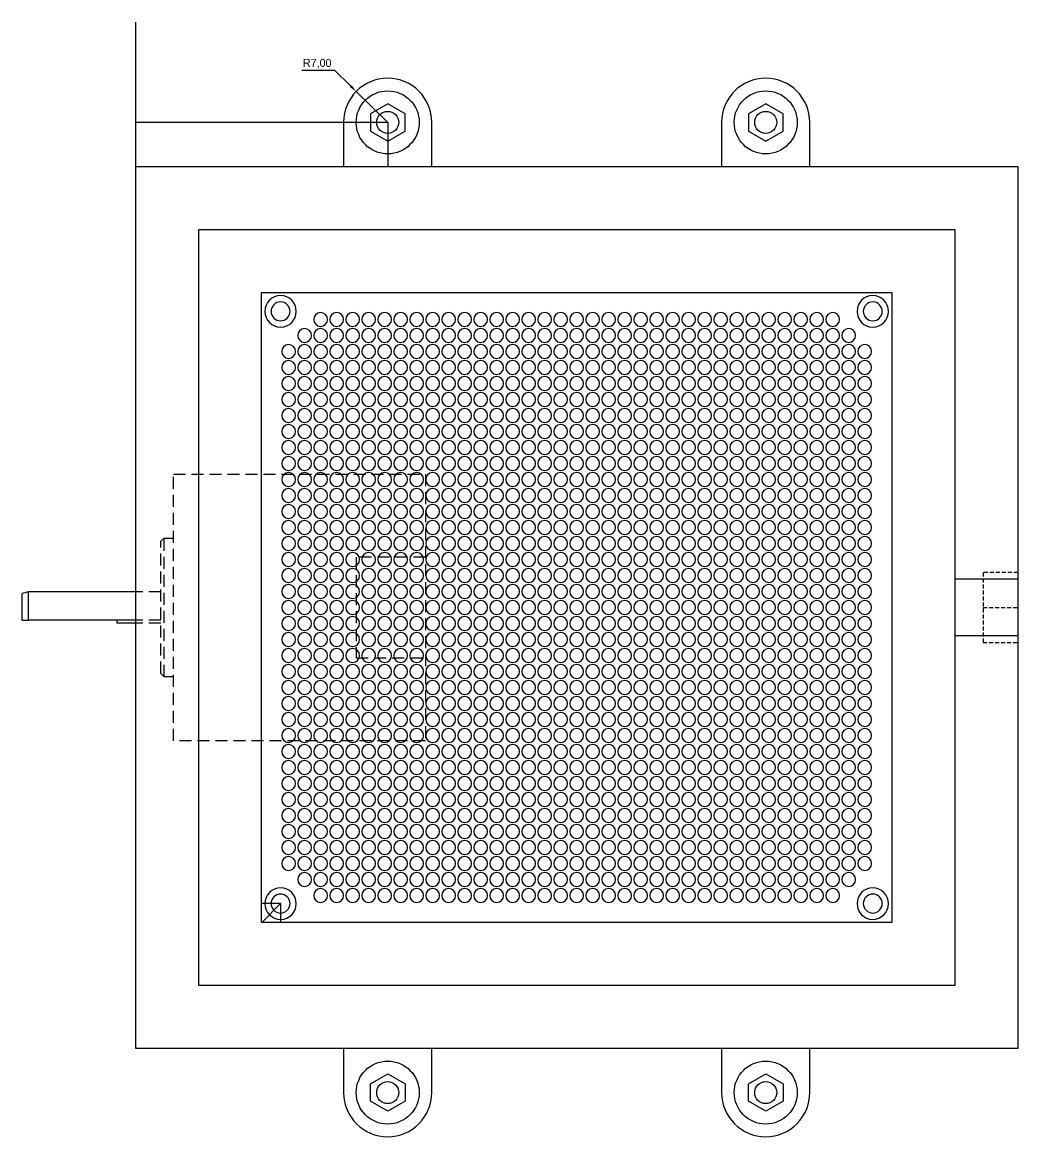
# Model space of a CAD drawing. Header units: millimetres. Extents: x -291 to 1219, y -911 to 1006.
# Drawn here: x 1060.8 to 1218.8, y -178.6 to -1.7 of the extents above; entities that cross this region are included whole.
import ezdxf

# ---------------------------------------------------------------- set-up
doc = ezdxf.new("R2010")
doc.units = ezdxf.units.MM
doc.header["$PDSIZE"] = -1
doc.linetypes.add('HIDDEN2', pattern=[4.7625, 3.175, -1.5875])
doc.layers.add('정면도', color=220, linetype='Continuous')
doc.dimstyles.new('ISO-25', dxfattribs={"dimtxt": 2.5, "dimasz": 2.5, "dimexe": 1.25, "dimexo": 0.625, "dimtad": 1, "dimtxsty": 'Standard', "dimcen": 2.5, "dimadec": 0, "dimazin": 0, "dimtfac": 1, "dimtmove": 0, "dimatfit": 3, "dimfxl": 0, "dimarcsym": 0})

# ---------------------------------------------------------------- blocks, each defined once
blk = doc.blocks.new('100X100')
at = {"layer": '정면도'}
blk.add_lwpolyline([(4.27, -144.55), (104.27, -144.55), (104.27, -44.55), (4.27, -44.55)], close=True, dxfattribs=at)
for centre, radius in [((7.27, -47.55), 2.5), ((101.27, -47.55), 2.5), ((7.27, -47.55), 1.5), ((13.63, -48.83), 1.1), ((16.17, -48.83), 1.1), ((18.71, -48.83), 1.1), ((21.25, -48.83), 1.1), ((23.79, -48.83), 1.1), ((26.33, -48.83), 1.1), ((28.87, -48.83), 1.1), ((31.41, -48.83), 1.1), ((33.95, -48.83), 1.1), ((36.49, -48.83), 1.1), ((39.03, -48.83), 1.1), ((41.57, -48.83), 1.1), ((44.11, -48.83), 1.1), ((46.65, -48.83), 1.1), ((49.19, -48.83), 1.1), ((51.73, -48.83), 1.1), ((54.27, -48.83), 1.1), ((56.81, -48.83), 1.1), ((59.35, -48.83), 1.1), ((61.89, -48.83), 1.1), ((64.43, -48.83), 1.1), ((66.97, -48.83), 1.1), ((69.51, -48.83), 1.1), ((72.05, -48.83), 1.1), ((74.59, -48.83), 1.1), ((77.13, -48.83), 1.1), ((79.67, -48.83), 1.1), ((82.21, -48.83), 1.1), ((84.75, -48.83), 1.1), ((87.29, -48.83), 1.1), ((89.83, -48.83), 1.1), ((92.37, -48.83), 1.1), ((94.91, -48.83), 1.1), ((101.27, -47.55), 1.5), ((11.09, -51.37), 1.1), ((13.63, -51.37), 1.1), ((16.17, -51.37), 1.1), ((18.71, -51.37), 1.1), ((21.25, -51.37), 1.1), ((23.79, -51.37), 1.1), ((26.33, -51.37), 1.1), ((28.87, -51.37), 1.1), ((31.41, -51.37), 1.1), ((33.95, -51.37), 1.1), ((36.49, -51.37), 1.1), ((39.03, -51.37), 1.1), ((41.57, -51.37), 1.1), ((44.11, -51.37), 1.1), ((46.65, -51.37), 1.1), ((49.19, -51.37), 1.1), ((51.73, -51.37), 1.1), ((54.27, -51.37), 1.1), ((56.81, -51.37), 1.1), ((59.35, -51.37), 1.1), ((61.89, -51.37), 1.1), ((64.43, -51.37), 1.1), ((66.97, -51.37), 1.1), ((69.51, -51.37), 1.1), ((72.05, -51.37), 1.1), ((74.59, -51.37), 1.1), ((77.13, -51.37), 1.1), ((79.67, -51.37), 1.1), ((82.21, -51.37), 1.1), ((84.75, -51.37), 1.1), ((87.29, -51.37), 1.1), ((89.83, -51.37), 1.1), ((92.37, -51.37), 1.1), ((94.91, -51.37), 1.1), ((97.45, -51.37), 1.1), ((8.55, -53.91), 1.1), ((11.09, -53.91), 1.1), ((13.63, -53.91), 1.1), ((16.17, -53.91), 1.1), ((18.71, -53.91), 1.1), ((21.25, -53.91), 1.1), ((23.79, -53.91), 1.1), ((26.33, -53.91), 1.1), ((28.87, -53.91), 1.1), ((31.41, -53.91), 1.1), ((33.95, -53.91), 1.1), ((36.49, -53.91), 1.1), ((39.03, -53.91), 1.1), ((41.57, -53.91), 1.1), ((44.11, -53.91), 1.1), ((46.65, -53.91), 1.1), ((49.19, -53.91), 1.1), ((51.73, -53.91), 1.1), ((54.27, -53.91), 1.1), ((56.81, -53.91), 1.1), ((59.35, -53.91), 1.1), ((61.89, -53.91), 1.1), ((64.43, -53.91), 1.1), ((66.97, -53.91), 1.1), ((69.51, -53.91), 1.1), ((72.05, -53.91), 1.1), ((74.59, -53.91), 1.1), ((77.13, -53.91), 1.1), ((79.67, -53.91), 1.1), ((82.21, -53.91), 1.1), ((84.75, -53.91), 1.1), ((87.29, -53.91), 1.1), ((89.83, -53.91), 1.1), ((92.37, -53.91), 1.1), ((94.91, -53.91), 1.1), ((97.45, -53.91), 1.1), ((99.99, -53.91), 1.1), ((8.55, -56.45), 1.1), ((11.09, -56.45), 1.1), ((13.63, -56.45), 1.1), ((16.17, -56.45), 1.1), ((18.71, -56.45), 1.1), ((21.25, -56.45), 1.1), ((23.79, -56.45), 1.1), ((26.33, -56.45), 1.1), ((28.87, -56.45), 1.1), ((31.41, -56.45), 1.1), ((33.95, -56.45), 1.1), ((36.49, -56.45), 1.1), ((39.03, -56.45), 1.1), ((41.57, -56.45), 1.1), ((44.11, -56.45), 1.1), ((46.65, -56.45), 1.1), ((49.19, -56.45), 1.1), ((51.73, -56.45), 1.1), ((54.27, -56.45), 1.1), ((56.81, -56.45), 1.1), ((59.35, -56.45), 1.1), ((61.89, -56.45), 1.1), ((64.43, -56.45), 1.1), ((66.97, -56.45), 1.1), ((69.51, -56.45), 1.1), ((72.05, -56.45), 1.1), ((74.59, -56.45), 1.1), ((77.13, -56.45), 1.1), ((79.67, -56.45), 1.1), ((82.21, -56.45), 1.1), ((84.75, -56.45), 1.1), ((87.29, -56.45), 1.1), ((89.83, -56.45), 1.1), ((92.37, -56.45), 1.1), ((94.91, -56.45), 1.1), ((97.45, -56.45), 1.1), ((99.99, -56.45), 1.1), ((8.55, -58.99), 1.1), ((11.09, -58.99), 1.1), ((13.63, -58.99), 1.1), ((16.17, -58.99), 1.1), ((18.71, -58.99), 1.1), ((21.25, -58.99), 1.1), ((23.79, -58.99), 1.1), ((26.33, -58.99), 1.1), ((28.87, -58.99), 1.1), ((31.41, -58.99), 1.1), ((33.95, -58.99), 1.1), ((36.49, -58.99), 1.1), ((39.03, -58.99), 1.1), ((41.57, -58.99), 1.1), ((44.11, -58.99), 1.1), ((46.65, -58.99), 1.1), ((49.19, -58.99), 1.1), ((51.73, -58.99), 1.1), ((54.27, -58.99), 1.1), ((56.81, -58.99), 1.1), ((59.35, -58.99), 1.1), ((61.89, -58.99), 1.1), ((64.43, -58.99), 1.1), ((66.97, -58.99), 1.1), ((69.51, -58.99), 1.1), ((72.05, -58.99), 1.1), ((74.59, -58.99), 1.1), ((77.13, -58.99), 1.1), ((79.67, -58.99), 1.1), ((82.21, -58.99), 1.1), ((84.75, -58.99), 1.1), ((87.29, -58.99), 1.1), ((89.83, -58.99), 1.1), ((92.37, -58.99), 1.1), ((94.91, -58.99), 1.1), ((97.45, -58.99), 1.1), ((99.99, -58.99), 1.1), ((8.55, -61.53), 1.1), ((11.09, -61.53), 1.1), ((13.63, -61.53), 1.1), ((16.17, -61.53), 1.1), ((18.71, -61.53), 1.1), ((21.25, -61.53), 1.1), ((23.79, -61.53), 1.1), ((26.33, -61.53), 1.1), ((28.87, -61.53), 1.1), ((31.41, -61.53), 1.1), ((33.95, -61.53), 1.1), ((36.49, -61.53), 1.1), ((39.03, -61.53), 1.1), ((41.57, -61.53), 1.1), ((44.11, -61.53), 1.1), ((46.65, -61.53), 1.1), ((49.19, -61.53), 1.1), ((51.73, -61.53), 1.1), ((54.27, -61.53), 1.1), ((56.81, -61.53), 1.1), ((59.35, -61.53), 1.1), ((61.89, -61.53), 1.1), ((64.43, -61.53), 1.1), ((66.97, -61.53), 1.1), ((69.51, -61.53), 1.1), ((72.05, -61.53), 1.1), ((74.59, -61.53), 1.1), ((77.13, -61.53), 1.1), ((79.67, -61.53), 1.1), ((82.21, -61.53), 1.1), ((84.75, -61.53), 1.1), ((87.29, -61.53), 1.1), ((89.83, -61.53), 1.1), ((92.37, -61.53), 1.1), ((94.91, -61.53), 1.1), ((97.45, -61.53), 1.1), ((99.99, -61.53), 1.1), ((8.55, -64.07), 1.1), ((11.09, -64.07), 1.1), ((13.63, -64.07), 1.1), ((16.17, -64.07), 1.1), ((18.71, -64.07), 1.1), ((21.25, -64.07), 1.1), ((23.79, -64.07), 1.1), ((26.33, -64.07), 1.1), ((28.87, -64.07), 1.1), ((31.41, -64.07), 1.1), ((33.95, -64.07), 1.1), ((36.49, -64.07), 1.1), ((39.03, -64.07), 1.1), ((41.57, -64.07), 1.1), ((44.11, -64.07), 1.1), ((46.65, -64.07), 1.1), ((49.19, -64.07), 1.1), ((51.73, -64.07), 1.1), ((54.27, -64.07), 1.1), ((56.81, -64.07), 1.1), ((59.35, -64.07), 1.1), ((61.89, -64.07), 1.1), ((64.43, -64.07), 1.1), ((66.97, -64.07), 1.1), ((69.51, -64.07), 1.1), ((72.05, -64.07), 1.1), ((74.59, -64.07), 1.1), ((77.13, -64.07), 1.1), ((79.67, -64.07), 1.1), ((82.21, -64.07), 1.1), ((84.75, -64.07), 1.1), ((87.29, -64.07), 1.1), ((89.83, -64.07), 1.1), ((92.37, -64.07), 1.1), ((94.91, -64.07), 1.1), ((97.45, -64.07), 1.1), ((99.99, -64.07), 1.1), ((8.55, -66.61), 1.1), ((11.09, -66.61), 1.1), ((13.63, -66.61), 1.1), ((16.17, -66.61), 1.1), ((18.71, -66.61), 1.1), ((21.25, -66.61), 1.1), ((23.79, -66.61), 1.1), ((26.33, -66.61), 1.1), ((28.87, -66.61), 1.1), ((31.41, -66.61), 1.1), ((33.95, -66.61), 1.1), ((36.49, -66.61), 1.1), ((39.03, -66.61), 1.1), ((41.57, -66.61), 1.1), ((44.11, -66.61), 1.1), ((46.65, -66.61), 1.1), ((49.19, -66.61), 1.1), ((51.73, -66.61), 1.1), ((54.27, -66.61), 1.1), ((56.81, -66.61), 1.1), ((59.35, -66.61), 1.1), ((61.89, -66.61), 1.1), ((64.43, -66.61), 1.1), ((66.97, -66.61), 1.1), ((69.51, -66.61), 1.1), ((72.05, -66.61), 1.1), ((74.59, -66.61), 1.1), ((77.13, -66.61), 1.1), ((79.67, -66.61), 1.1), ((82.21, -66.61), 1.1), ((84.75, -66.61), 1.1), ((87.29, -66.61), 1.1), ((89.83, -66.61), 1.1), ((92.37, -66.61), 1.1), ((94.91, -66.61), 1.1), ((97.45, -66.61), 1.1), ((99.99, -66.61), 1.1), ((8.55, -69.15), 1.1), ((11.09, -69.15), 1.1), ((13.63, -69.15), 1.1), ((16.17, -69.15), 1.1), ((18.71, -69.15), 1.1), ((21.25, -69.15), 1.1), ((23.79, -69.15), 1.1), ((26.33, -69.15), 1.1), ((28.87, -69.15), 1.1), ((31.41, -69.15), 1.1), ((33.95, -69.15), 1.1), ((36.49, -69.15), 1.1), ((39.03, -69.15), 1.1), ((41.57, -69.15), 1.1), ((44.11, -69.15), 1.1), ((46.65, -69.15), 1.1), ((49.19, -69.15), 1.1), ((51.73, -69.15), 1.1), ((54.27, -69.15), 1.1), ((56.81, -69.15), 1.1), ((59.35, -69.15), 1.1), ((61.89, -69.15), 1.1), ((64.43, -69.15), 1.1), ((66.97, -69.15), 1.1), ((69.51, -69.15), 1.1), ((72.05, -69.15), 1.1), ((74.59, -69.15), 1.1), ((77.13, -69.15), 1.1), ((79.67, -69.15), 1.1), ((82.21, -69.15), 1.1), ((84.75, -69.15), 1.1), ((87.29, -69.15), 1.1), ((89.83, -69.15), 1.1), ((92.37, -69.15), 1.1), ((94.91, -69.15), 1.1), ((97.45, -69.15), 1.1), ((99.99, -69.15), 1.1), ((8.55, -71.69), 1.1), ((11.09, -71.69), 1.1), ((13.63, -71.69), 1.1), ((16.17, -71.69), 1.1), ((18.71, -71.69), 1.1), ((21.25, -71.69), 1.1), ((23.79, -71.69), 1.1), ((26.33, -71.69), 1.1), ((28.87, -71.69), 1.1), ((31.41, -71.69), 1.1), ((33.95, -71.69), 1.1), ((36.49, -71.69), 1.1), ((39.03, -71.69), 1.1), ((41.57, -71.69), 1.1), ((44.11, -71.69), 1.1), ((46.65, -71.69), 1.1), ((49.19, -71.69), 1.1), ((51.73, -71.69), 1.1), ((54.27, -71.69), 1.1), ((56.81, -71.69), 1.1), ((59.35, -71.69), 1.1), ((61.89, -71.69), 1.1), ((64.43, -71.69), 1.1), ((66.97, -71.69), 1.1), ((69.51, -71.69), 1.1), ((72.05, -71.69), 1.1), ((74.59, -71.69), 1.1), ((77.13, -71.69), 1.1), ((79.67, -71.69), 1.1), ((82.21, -71.69), 1.1), ((84.75, -71.69), 1.1), ((87.29, -71.69), 1.1), ((89.83, -71.69), 1.1), ((92.37, -71.69), 1.1), ((94.91, -71.69), 1.1), ((97.45, -71.69), 1.1), ((99.99, -71.69), 1.1), ((8.55, -74.23), 1.1), ((11.09, -74.23), 1.1), ((13.63, -74.23), 1.1), ((16.17, -74.23), 1.1), ((18.71, -74.23), 1.1), ((21.25, -74.23), 1.1), ((23.79, -74.23), 1.1), ((26.33, -74.23), 1.1), ((28.87, -74.23), 1.1), ((31.41, -74.23), 1.1), ((33.95, -74.23), 1.1), ((36.49, -74.23), 1.1), ((39.03, -74.23), 1.1), ((41.57, -74.23), 1.1), ((44.11, -74.23), 1.1), ((46.65, -74.23), 1.1), ((49.19, -74.23), 1.1), ((51.73, -74.23), 1.1), ((54.27, -74.23), 1.1), ((56.81, -74.23), 1.1), ((59.35, -74.23), 1.1), ((61.89, -74.23), 1.1), ((64.43, -74.23), 1.1), ((66.97, -74.23), 1.1), ((69.51, -74.23), 1.1), ((72.05, -74.23), 1.1), ((74.59, -74.23), 1.1), ((77.13, -74.23), 1.1), ((79.67, -74.23), 1.1), ((82.21, -74.23), 1.1), ((84.75, -74.23), 1.1), ((87.29, -74.23), 1.1), ((89.83, -74.23), 1.1), ((92.37, -74.23), 1.1), ((94.91, -74.23), 1.1), ((97.45, -74.23), 1.1), ((99.99, -74.23), 1.1), ((8.55, -76.77), 1.1), ((11.09, -76.77), 1.1), ((13.63, -76.77), 1.1), ((16.17, -76.77), 1.1), ((18.71, -76.77), 1.1), ((21.25, -76.77), 1.1), ((23.79, -76.77), 1.1), ((26.33, -76.77), 1.1), ((28.87, -76.77), 1.1), ((31.41, -76.77), 1.1), ((33.95, -76.77), 1.1), ((36.49, -76.77), 1.1), ((39.03, -76.77), 1.1), ((41.57, -76.77), 1.1), ((44.11, -76.77), 1.1), ((46.65, -76.77), 1.1), ((49.19, -76.77), 1.1), ((51.73, -76.77), 1.1), ((54.27, -76.77), 1.1), ((56.81, -76.77), 1.1), ((59.35, -76.77), 1.1), ((61.89, -76.77), 1.1), ((64.43, -76.77), 1.1), ((66.97, -76.77), 1.1), ((69.51, -76.77), 1.1), ((72.05, -76.77), 1.1), ((74.59, -76.77), 1.1), ((77.13, -76.77), 1.1), ((79.67, -76.77), 1.1), ((82.21, -76.77), 1.1), ((84.75, -76.77), 1.1), ((87.29, -76.77), 1.1), ((89.83, -76.77), 1.1), ((92.37, -76.77), 1.1), ((94.91, -76.77), 1.1), ((97.45, -76.77), 1.1), ((99.99, -76.77), 1.1), ((8.55, -79.31), 1.1), ((11.09, -79.31), 1.1), ((13.63, -79.31), 1.1), ((16.17, -79.31), 1.1), ((18.71, -79.31), 1.1), ((21.25, -79.31), 1.1), ((23.79, -79.31), 1.1), ((26.33, -79.31), 1.1), ((28.87, -79.31), 1.1), ((31.41, -79.31), 1.1), ((33.95, -79.31), 1.1), ((36.49, -79.31), 1.1), ((39.03, -79.31), 1.1), ((41.57, -79.31), 1.1), ((44.11, -79.31), 1.1), ((46.65, -79.31), 1.1), ((49.19, -79.31), 1.1), ((51.73, -79.31), 1.1), ((54.27, -79.31), 1.1), ((56.81, -79.31), 1.1), ((59.35, -79.31), 1.1), ((61.89, -79.31), 1.1), ((64.43, -79.31), 1.1), ((66.97, -79.31), 1.1), ((69.51, -79.31), 1.1), ((72.05, -79.31), 1.1), ((74.59, -79.31), 1.1), ((77.13, -79.31), 1.1), ((79.67, -79.31), 1.1), ((82.21, -79.31), 1.1), ((84.75, -79.31), 1.1), ((87.29, -79.31), 1.1), ((89.83, -79.31), 1.1), ((92.37, -79.31), 1.1), ((94.91, -79.31), 1.1), ((97.45, -79.31), 1.1), ((99.99, -79.31), 1.1), ((8.55, -81.85), 1.1), ((11.09, -81.85), 1.1), ((13.63, -81.85), 1.1), ((16.17, -81.85), 1.1), ((18.71, -81.85), 1.1), ((21.25, -81.85), 1.1), ((23.79, -81.85), 1.1), ((26.33, -81.85), 1.1), ((28.87, -81.85), 1.1), ((31.41, -81.85), 1.1), ((33.95, -81.85), 1.1), ((36.49, -81.85), 1.1), ((39.03, -81.85), 1.1), ((41.57, -81.85), 1.1), ((44.11, -81.85), 1.1), ((46.65, -81.85), 1.1), ((49.19, -81.85), 1.1), ((51.73, -81.85), 1.1), ((54.27, -81.85), 1.1), ((56.81, -81.85), 1.1), ((59.35, -81.85), 1.1), ((61.89, -81.85), 1.1), ((64.43, -81.85), 1.1), ((66.97, -81.85), 1.1), ((69.51, -81.85), 1.1), ((72.05, -81.85), 1.1), ((74.59, -81.85), 1.1), ((77.13, -81.85), 1.1), ((79.67, -81.85), 1.1), ((82.21, -81.85), 1.1), ((84.75, -81.85), 1.1), ((87.29, -81.85), 1.1), ((89.83, -81.85), 1.1), ((92.37, -81.85), 1.1), ((94.91, -81.85), 1.1), ((97.45, -81.85), 1.1), ((99.99, -81.85), 1.1), ((8.55, -84.39), 1.1), ((11.09, -84.39), 1.1), ((13.63, -84.39), 1.1), ((16.17, -84.39), 1.1), ((18.71, -84.39), 1.1), ((21.25, -84.39), 1.1), ((23.79, -84.39), 1.1), ((26.33, -84.39), 1.1), ((28.87, -84.39), 1.1), ((31.41, -84.39), 1.1), ((33.95, -84.39), 1.1), ((36.49, -84.39), 1.1), ((39.03, -84.39), 1.1), ((41.57, -84.39), 1.1), ((44.11, -84.39), 1.1), ((46.65, -84.39), 1.1), ((49.19, -84.39), 1.1), ((51.73, -84.39), 1.1), ((54.27, -84.39), 1.1), ((56.81, -84.39), 1.1), ((59.35, -84.39), 1.1), ((61.89, -84.39), 1.1), ((64.43, -84.39), 1.1), ((66.97, -84.39), 1.1), ((69.51, -84.39), 1.1), ((72.05, -84.39), 1.1), ((74.59, -84.39), 1.1), ((77.13, -84.39), 1.1), ((79.67, -84.39), 1.1), ((82.21, -84.39), 1.1), ((84.75, -84.39), 1.1), ((87.29, -84.39), 1.1), ((89.83, -84.39), 1.1), ((92.37, -84.39), 1.1), ((94.91, -84.39), 1.1), ((97.45, -84.39), 1.1), ((99.99, -84.39), 1.1), ((8.55, -86.93), 1.1), ((11.09, -86.93), 1.1), ((13.63, -86.93), 1.1), ((16.17, -86.93), 1.1), ((18.71, -86.93), 1.1), ((21.25, -86.93), 1.1), ((23.79, -86.93), 1.1), ((26.33, -86.93), 1.1), ((28.87, -86.93), 1.1), ((31.41, -86.93), 1.1), ((33.95, -86.93), 1.1), ((36.49, -86.93), 1.1), ((39.03, -86.93), 1.1), ((41.57, -86.93), 1.1), ((44.11, -86.93), 1.1), ((46.65, -86.93), 1.1), ((49.19, -86.93), 1.1), ((51.73, -86.93), 1.1), ((54.27, -86.93), 1.1), ((56.81, -86.93), 1.1), ((59.35, -86.93), 1.1), ((61.89, -86.93), 1.1), ((64.43, -86.93), 1.1), ((66.97, -86.93), 1.1), ((69.51, -86.93), 1.1), ((72.05, -86.93), 1.1), ((74.59, -86.93), 1.1), ((77.13, -86.93), 1.1), ((79.67, -86.93), 1.1), ((82.21, -86.93), 1.1), ((84.75, -86.93), 1.1), ((87.29, -86.93), 1.1), ((89.83, -86.93), 1.1), ((92.37, -86.93), 1.1), ((94.91, -86.93), 1.1), ((97.45, -86.93), 1.1), ((99.99, -86.93), 1.1), ((8.55, -89.47), 1.1), ((11.09, -89.47), 1.1), ((13.63, -89.47), 1.1), ((16.17, -89.47), 1.1), ((18.71, -89.47), 1.1), ((21.25, -89.47), 1.1), ((23.79, -89.47), 1.1), ((26.33, -89.47), 1.1), ((28.87, -89.47), 1.1), ((31.41, -89.47), 1.1), ((33.95, -89.47), 1.1), ((36.49, -89.47), 1.1), ((39.03, -89.47), 1.1), ((41.57, -89.47), 1.1), ((44.11, -89.47), 1.1), ((46.65, -89.47), 1.1), ((49.19, -89.47), 1.1), ((51.73, -89.47), 1.1), ((54.27, -89.47), 1.1), ((56.81, -89.47), 1.1), ((59.35, -89.47), 1.1), ((61.89, -89.47), 1.1), ((64.43, -89.47), 1.1), ((66.97, -89.47), 1.1), ((69.51, -89.47), 1.1), ((72.05, -89.47), 1.1), ((74.59, -89.47), 1.1), ((77.13, -89.47), 1.1), ((79.67, -89.47), 1.1), ((82.21, -89.47), 1.1), ((84.75, -89.47), 1.1), ((87.29, -89.47), 1.1), ((89.83, -89.47), 1.1), ((92.37, -89.47), 1.1), ((94.91, -89.47), 1.1), ((97.45, -89.47), 1.1), ((99.99, -89.47), 1.1), ((8.55, -92.01), 1.1), ((11.09, -92.01), 1.1), ((13.63, -92.01), 1.1), ((16.17, -92.01), 1.1), ((18.71, -92.01), 1.1), ((21.25, -92.01), 1.1), ((23.79, -92.01), 1.1), ((26.33, -92.01), 1.1), ((28.87, -92.01), 1.1), ((31.41, -92.01), 1.1), ((33.95, -92.01), 1.1), ((36.49, -92.01), 1.1), ((39.03, -92.01), 1.1), ((41.57, -92.01), 1.1), ((44.11, -92.01), 1.1), ((46.65, -92.01), 1.1), ((49.19, -92.01), 1.1), ((51.73, -92.01), 1.1), ((54.27, -92.01), 1.1), ((56.81, -92.01), 1.1), ((59.35, -92.01), 1.1), ((61.89, -92.01), 1.1), ((64.43, -92.01), 1.1), ((66.97, -92.01), 1.1), ((69.51, -92.01), 1.1), ((72.05, -92.01), 1.1), ((74.59, -92.01), 1.1), ((77.13, -92.01), 1.1), ((79.67, -92.01), 1.1), ((82.21, -92.01), 1.1), ((84.75, -92.01), 1.1), ((87.29, -92.01), 1.1), ((89.83, -92.01), 1.1), ((92.37, -92.01), 1.1), ((94.91, -92.01), 1.1), ((97.45, -92.01), 1.1), ((99.99, -92.01), 1.1), ((8.55, -94.55), 1.1), ((11.09, -94.55), 1.1), ((13.63, -94.55), 1.1), ((16.17, -94.55), 1.1), ((18.71, -94.55), 1.1), ((21.25, -94.55), 1.1), ((23.79, -94.55), 1.1), ((26.33, -94.55), 1.1), ((28.87, -94.55), 1.1), ((31.41, -94.55), 1.1), ((33.95, -94.55), 1.1), ((36.49, -94.55), 1.1), ((39.03, -94.55), 1.1), ((41.57, -94.55), 1.1), ((44.11, -94.55), 1.1), ((46.65, -94.55), 1.1), ((49.19, -94.55), 1.1), ((51.73, -94.55), 1.1), ((54.27, -94.55), 1.1), ((56.81, -94.55), 1.1), ((59.35, -94.55), 1.1), ((61.89, -94.55), 1.1), ((64.43, -94.55), 1.1), ((66.97, -94.55), 1.1), ((69.51, -94.55), 1.1), ((72.05, -94.55), 1.1), ((74.59, -94.55), 1.1), ((77.13, -94.55), 1.1), ((79.67, -94.55), 1.1), ((82.21, -94.55), 1.1), ((84.75, -94.55), 1.1), ((87.29, -94.55), 1.1), ((89.83, -94.55), 1.1), ((92.37, -94.55), 1.1), ((94.91, -94.55), 1.1), ((97.45, -94.55), 1.1), ((99.99, -94.55), 1.1), ((8.55, -97.09), 1.1), ((11.09, -97.09), 1.1), ((13.63, -97.09), 1.1), ((16.17, -97.09), 1.1), ((18.71, -97.09), 1.1), ((21.25, -97.09), 1.1), ((23.79, -97.09), 1.1), ((26.33, -97.09), 1.1), ((28.87, -97.09), 1.1), ((31.41, -97.09), 1.1), ((33.95, -97.09), 1.1), ((36.49, -97.09), 1.1), ((39.03, -97.09), 1.1), ((41.57, -97.09), 1.1), ((44.11, -97.09), 1.1), ((46.65, -97.09), 1.1), ((49.19, -97.09), 1.1), ((51.73, -97.09), 1.1), ((54.27, -97.09), 1.1), ((56.81, -97.09), 1.1), ((59.35, -97.09), 1.1), ((61.89, -97.09), 1.1), ((64.43, -97.09), 1.1), ((66.97, -97.09), 1.1), ((69.51, -97.09), 1.1), ((72.05, -97.09), 1.1), ((74.59, -97.09), 1.1), ((77.13, -97.09), 1.1), ((79.67, -97.09), 1.1), ((82.21, -97.09), 1.1), ((84.75, -97.09), 1.1), ((87.29, -97.09), 1.1), ((89.83, -97.09), 1.1), ((92.37, -97.09), 1.1), ((94.91, -97.09), 1.1), ((97.45, -97.09), 1.1), ((99.99, -97.09), 1.1), ((8.55, -99.63), 1.1), ((11.09, -99.63), 1.1), ((13.63, -99.63), 1.1), ((16.17, -99.63), 1.1), ((18.71, -99.63), 1.1), ((21.25, -99.63), 1.1), ((23.79, -99.63), 1.1), ((26.33, -99.63), 1.1), ((28.87, -99.63), 1.1), ((31.41, -99.63), 1.1), ((33.95, -99.63), 1.1), ((36.49, -99.63), 1.1), ((39.03, -99.63), 1.1), ((41.57, -99.63), 1.1), ((44.11, -99.63), 1.1), ((46.65, -99.63), 1.1), ((49.19, -99.63), 1.1), ((51.73, -99.63), 1.1), ((54.27, -99.63), 1.1), ((56.81, -99.63), 1.1), ((59.35, -99.63), 1.1), ((61.89, -99.63), 1.1), ((64.43, -99.63), 1.1), ((66.97, -99.63), 1.1), ((69.51, -99.63), 1.1), ((72.05, -99.63), 1.1), ((74.59, -99.63), 1.1), ((77.13, -99.63), 1.1), ((79.67, -99.63), 1.1), ((82.21, -99.63), 1.1), ((84.75, -99.63), 1.1), ((87.29, -99.63), 1.1), ((89.83, -99.63), 1.1), ((92.37, -99.63), 1.1), ((94.91, -99.63), 1.1), ((97.45, -99.63), 1.1), ((99.99, -99.63), 1.1), ((8.55, -102.17), 1.1), ((11.09, -102.17), 1.1), ((13.63, -102.17), 1.1), ((16.17, -102.17), 1.1), ((18.71, -102.17), 1.1), ((21.25, -102.17), 1.1), ((23.79, -102.17), 1.1), ((26.33, -102.17), 1.1), ((28.87, -102.17), 1.1), ((31.41, -102.17), 1.1), ((33.95, -102.17), 1.1), ((36.49, -102.17), 1.1), ((39.03, -102.17), 1.1), ((41.57, -102.17), 1.1), ((44.11, -102.17), 1.1), ((46.65, -102.17), 1.1), ((49.19, -102.17), 1.1), ((51.73, -102.17), 1.1), ((54.27, -102.17), 1.1), ((56.81, -102.17), 1.1), ((59.35, -102.17), 1.1), ((61.89, -102.17), 1.1), ((64.43, -102.17), 1.1), ((66.97, -102.17), 1.1), ((69.51, -102.17), 1.1), ((72.05, -102.17), 1.1), ((74.59, -102.17), 1.1), ((77.13, -102.17), 1.1), ((79.67, -102.17), 1.1), ((82.21, -102.17), 1.1), ((84.75, -102.17), 1.1), ((87.29, -102.17), 1.1), ((89.83, -102.17), 1.1), ((92.37, -102.17), 1.1), ((94.91, -102.17), 1.1), ((97.45, -102.17), 1.1), ((99.99, -102.17), 1.1), ((8.55, -104.71), 1.1), ((11.09, -104.71), 1.1), ((13.63, -104.71), 1.1), ((16.17, -104.71), 1.1), ((18.71, -104.71), 1.1), ((21.25, -104.71), 1.1), ((23.79, -104.71), 1.1), ((26.33, -104.71), 1.1), ((28.87, -104.71), 1.1), ((31.41, -104.71), 1.1), ((33.95, -104.71), 1.1), ((36.49, -104.71), 1.1), ((39.03, -104.71), 1.1), ((41.57, -104.71), 1.1), ((44.11, -104.71), 1.1), ((46.65, -104.71), 1.1), ((49.19, -104.71), 1.1), ((51.73, -104.71), 1.1), ((54.27, -104.71), 1.1), ((56.81, -104.71), 1.1), ((59.35, -104.71), 1.1), ((61.89, -104.71), 1.1), ((64.43, -104.71), 1.1), ((66.97, -104.71), 1.1), ((69.51, -104.71), 1.1), ((72.05, -104.71), 1.1), ((74.59, -104.71), 1.1), ((77.13, -104.71), 1.1), ((79.67, -104.71), 1.1), ((82.21, -104.71), 1.1), ((84.75, -104.71), 1.1), ((87.29, -104.71), 1.1), ((89.83, -104.71), 1.1), ((92.37, -104.71), 1.1), ((94.91, -104.71), 1.1), ((97.45, -104.71), 1.1), ((99.99, -104.71), 1.1), ((8.55, -107.25), 1.1), ((11.09, -107.25), 1.1), ((13.63, -107.25), 1.1), ((16.17, -107.25), 1.1), ((18.71, -107.25), 1.1), ((21.25, -107.25), 1.1), ((23.79, -107.25), 1.1), ((26.33, -107.25), 1.1), ((28.87, -107.25), 1.1), ((31.41, -107.25), 1.1), ((33.95, -107.25), 1.1), ((36.49, -107.25), 1.1), ((39.03, -107.25), 1.1), ((41.57, -107.25), 1.1), ((44.11, -107.25), 1.1), ((46.65, -107.25), 1.1), ((49.19, -107.25), 1.1), ((51.73, -107.25), 1.1), ((54.27, -107.25), 1.1), ((56.81, -107.25), 1.1), ((59.35, -107.25), 1.1), ((61.89, -107.25), 1.1), ((64.43, -107.25), 1.1), ((66.97, -107.25), 1.1), ((69.51, -107.25), 1.1), ((72.05, -107.25), 1.1), ((74.59, -107.25), 1.1), ((77.13, -107.25), 1.1), ((79.67, -107.25), 1.1), ((82.21, -107.25), 1.1), ((84.75, -107.25), 1.1), ((87.29, -107.25), 1.1), ((89.83, -107.25), 1.1), ((92.37, -107.25), 1.1), ((94.91, -107.25), 1.1), ((97.45, -107.25), 1.1), ((99.99, -107.25), 1.1), ((8.55, -109.79), 1.1), ((11.09, -109.79), 1.1), ((13.63, -109.79), 1.1), ((16.17, -109.79), 1.1), ((18.71, -109.79), 1.1), ((21.25, -109.79), 1.1), ((23.79, -109.79), 1.1), ((26.33, -109.79), 1.1), ((28.87, -109.79), 1.1), ((31.41, -109.79), 1.1), ((33.95, -109.79), 1.1), ((36.49, -109.79), 1.1), ((39.03, -109.79), 1.1), ((41.57, -109.79), 1.1), ((44.11, -109.79), 1.1), ((46.65, -109.79), 1.1), ((49.19, -109.79), 1.1), ((51.73, -109.79), 1.1), ((54.27, -109.79), 1.1), ((56.81, -109.79), 1.1), ((59.35, -109.79), 1.1), ((61.89, -109.79), 1.1), ((64.43, -109.79), 1.1), ((66.97, -109.79), 1.1), ((69.51, -109.79), 1.1), ((72.05, -109.79), 1.1), ((74.59, -109.79), 1.1), ((77.13, -109.79), 1.1), ((79.67, -109.79), 1.1), ((82.21, -109.79), 1.1), ((84.75, -109.79), 1.1), ((87.29, -109.79), 1.1), ((89.83, -109.79), 1.1), ((92.37, -109.79), 1.1), ((94.91, -109.79), 1.1), ((97.45, -109.79), 1.1), ((99.99, -109.79), 1.1), ((8.55, -112.33), 1.1), ((11.09, -112.33), 1.1), ((13.63, -112.33), 1.1), ((16.17, -112.33), 1.1), ((18.71, -112.33), 1.1), ((21.25, -112.33), 1.1), ((23.79, -112.33), 1.1), ((26.33, -112.33), 1.1), ((28.87, -112.33), 1.1), ((31.41, -112.33), 1.1), ((33.95, -112.33), 1.1), ((36.49, -112.33), 1.1), ((39.03, -112.33), 1.1), ((41.57, -112.33), 1.1), ((44.11, -112.33), 1.1), ((46.65, -112.33), 1.1), ((49.19, -112.33), 1.1), ((51.73, -112.33), 1.1), ((54.27, -112.33), 1.1), ((56.81, -112.33), 1.1), ((59.35, -112.33), 1.1), ((61.89, -112.33), 1.1), ((64.43, -112.33), 1.1), ((66.97, -112.33), 1.1), ((69.51, -112.33), 1.1), ((72.05, -112.33), 1.1), ((74.59, -112.33), 1.1), ((77.13, -112.33), 1.1), ((79.67, -112.33), 1.1), ((82.21, -112.33), 1.1), ((84.75, -112.33), 1.1), ((87.29, -112.33), 1.1), ((89.83, -112.33), 1.1), ((92.37, -112.33), 1.1), ((94.91, -112.33), 1.1), ((97.45, -112.33), 1.1), ((99.99, -112.33), 1.1), ((8.55, -114.87), 1.1), ((11.09, -114.87), 1.1), ((13.63, -114.87), 1.1), ((16.17, -114.87), 1.1), ((18.71, -114.87), 1.1), ((21.25, -114.87), 1.1), ((23.79, -114.87), 1.1), ((26.33, -114.87), 1.1), ((28.87, -114.87), 1.1), ((31.41, -114.87), 1.1), ((33.95, -114.87), 1.1), ((36.49, -114.87), 1.1), ((39.03, -114.87), 1.1), ((41.57, -114.87), 1.1), ((44.11, -114.87), 1.1), ((46.65, -114.87), 1.1), ((49.19, -114.87), 1.1), ((51.73, -114.87), 1.1), ((54.27, -114.87), 1.1), ((56.81, -114.87), 1.1), ((59.35, -114.87), 1.1), ((61.89, -114.87), 1.1), ((64.43, -114.87), 1.1), ((66.97, -114.87), 1.1), ((69.51, -114.87), 1.1), ((72.05, -114.87), 1.1), ((74.59, -114.87), 1.1), ((77.13, -114.87), 1.1), ((79.67, -114.87), 1.1), ((82.21, -114.87), 1.1), ((84.75, -114.87), 1.1), ((87.29, -114.87), 1.1), ((89.83, -114.87), 1.1), ((92.37, -114.87), 1.1), ((94.91, -114.87), 1.1), ((97.45, -114.87), 1.1), ((99.99, -114.87), 1.1), ((8.55, -117.41), 1.1), ((11.09, -117.41), 1.1), ((13.63, -117.41), 1.1), ((16.17, -117.41), 1.1), ((18.71, -117.41), 1.1), ((21.25, -117.41), 1.1), ((23.79, -117.41), 1.1), ((26.33, -117.41), 1.1), ((28.87, -117.41), 1.1), ((31.41, -117.41), 1.1), ((33.95, -117.41), 1.1), ((36.49, -117.41), 1.1), ((39.03, -117.41), 1.1), ((41.57, -117.41), 1.1), ((44.11, -117.41), 1.1), ((46.65, -117.41), 1.1), ((49.19, -117.41), 1.1), ((51.73, -117.41), 1.1), ((54.27, -117.41), 1.1), ((56.81, -117.41), 1.1), ((59.35, -117.41), 1.1), ((61.89, -117.41), 1.1), ((64.43, -117.41), 1.1), ((66.97, -117.41), 1.1), ((69.51, -117.41), 1.1), ((72.05, -117.41), 1.1), ((74.59, -117.41), 1.1), ((77.13, -117.41), 1.1), ((79.67, -117.41), 1.1), ((82.21, -117.41), 1.1), ((84.75, -117.41), 1.1), ((87.29, -117.41), 1.1), ((89.83, -117.41), 1.1), ((92.37, -117.41), 1.1), ((94.91, -117.41), 1.1), ((97.45, -117.41), 1.1), ((99.99, -117.41), 1.1), ((8.55, -119.95), 1.1), ((11.09, -119.95), 1.1), ((13.63, -119.95), 1.1), ((16.17, -119.95), 1.1), ((18.71, -119.95), 1.1), ((21.25, -119.95), 1.1), ((23.79, -119.95), 1.1), ((26.33, -119.95), 1.1), ((28.87, -119.95), 1.1), ((31.41, -119.95), 1.1), ((33.95, -119.95), 1.1), ((36.49, -119.95), 1.1), ((39.03, -119.95), 1.1), ((41.57, -119.95), 1.1), ((44.11, -119.95), 1.1), ((46.65, -119.95), 1.1), ((49.19, -119.95), 1.1), ((51.73, -119.95), 1.1), ((54.27, -119.95), 1.1), ((56.81, -119.95), 1.1), ((59.35, -119.95), 1.1), ((61.89, -119.95), 1.1), ((64.43, -119.95), 1.1), ((66.97, -119.95), 1.1), ((69.51, -119.95), 1.1), ((72.05, -119.95), 1.1), ((74.59, -119.95), 1.1), ((77.13, -119.95), 1.1), ((79.67, -119.95), 1.1), ((82.21, -119.95), 1.1), ((84.75, -119.95), 1.1), ((87.29, -119.95), 1.1), ((89.83, -119.95), 1.1), ((92.37, -119.95), 1.1), ((94.91, -119.95), 1.1), ((97.45, -119.95), 1.1), ((99.99, -119.95), 1.1), ((8.55, -122.49), 1.1), ((11.09, -122.49), 1.1), ((13.63, -122.49), 1.1), ((16.17, -122.49), 1.1), ((18.71, -122.49), 1.1), ((21.25, -122.49), 1.1), ((23.79, -122.49), 1.1), ((26.33, -122.49), 1.1), ((28.87, -122.49), 1.1), ((31.41, -122.49), 1.1), ((33.95, -122.49), 1.1), ((36.49, -122.49), 1.1), ((39.03, -122.49), 1.1), ((41.57, -122.49), 1.1), ((44.11, -122.49), 1.1), ((46.65, -122.49), 1.1), ((49.19, -122.49), 1.1), ((51.73, -122.49), 1.1), ((54.27, -122.49), 1.1), ((56.81, -122.49), 1.1), ((59.35, -122.49), 1.1), ((61.89, -122.49), 1.1), ((64.43, -122.49), 1.1), ((66.97, -122.49), 1.1), ((69.51, -122.49), 1.1), ((72.05, -122.49), 1.1), ((74.59, -122.49), 1.1), ((77.13, -122.49), 1.1), ((79.67, -122.49), 1.1), ((82.21, -122.49), 1.1), ((84.75, -122.49), 1.1), ((87.29, -122.49), 1.1), ((89.83, -122.49), 1.1), ((92.37, -122.49), 1.1), ((94.91, -122.49), 1.1), ((97.45, -122.49), 1.1), ((99.99, -122.49), 1.1), ((8.55, -125.03), 1.1), ((11.09, -125.03), 1.1), ((13.63, -125.03), 1.1), ((16.17, -125.03), 1.1), ((18.71, -125.03), 1.1), ((21.25, -125.03), 1.1), ((23.79, -125.03), 1.1), ((26.33, -125.03), 1.1), ((28.87, -125.03), 1.1), ((31.41, -125.03), 1.1), ((33.95, -125.03), 1.1), ((36.49, -125.03), 1.1), ((39.03, -125.03), 1.1), ((41.57, -125.03), 1.1), ((44.11, -125.03), 1.1), ((46.65, -125.03), 1.1), ((49.19, -125.03), 1.1), ((51.73, -125.03), 1.1), ((54.27, -125.03), 1.1), ((56.81, -125.03), 1.1), ((59.35, -125.03), 1.1), ((61.89, -125.03), 1.1), ((64.43, -125.03), 1.1), ((66.97, -125.03), 1.1), ((69.51, -125.03), 1.1), ((72.05, -125.03), 1.1), ((74.59, -125.03), 1.1), ((77.13, -125.03), 1.1), ((79.67, -125.03), 1.1), ((82.21, -125.03), 1.1), ((84.75, -125.03), 1.1), ((87.29, -125.03), 1.1), ((89.83, -125.03), 1.1), ((92.37, -125.03), 1.1), ((94.91, -125.03), 1.1), ((97.45, -125.03), 1.1), ((99.99, -125.03), 1.1), ((8.55, -127.57), 1.1), ((11.09, -127.57), 1.1), ((13.63, -127.57), 1.1), ((16.17, -127.57), 1.1), ((18.71, -127.57), 1.1), ((21.25, -127.57), 1.1), ((23.79, -127.57), 1.1), ((26.33, -127.57), 1.1), ((28.87, -127.57), 1.1), ((31.41, -127.57), 1.1), ((33.95, -127.57), 1.1), ((36.49, -127.57), 1.1), ((39.03, -127.57), 1.1), ((41.57, -127.57), 1.1), ((44.11, -127.57), 1.1), ((46.65, -127.57), 1.1), ((49.19, -127.57), 1.1), ((51.73, -127.57), 1.1), ((54.27, -127.57), 1.1), ((56.81, -127.57), 1.1), ((59.35, -127.57), 1.1), ((61.89, -127.57), 1.1), ((64.43, -127.57), 1.1), ((66.97, -127.57), 1.1), ((69.51, -127.57), 1.1), ((72.05, -127.57), 1.1), ((74.59, -127.57), 1.1), ((77.13, -127.57), 1.1), ((79.67, -127.57), 1.1), ((82.21, -127.57), 1.1), ((84.75, -127.57), 1.1), ((87.29, -127.57), 1.1), ((89.83, -127.57), 1.1), ((92.37, -127.57), 1.1), ((94.91, -127.57), 1.1), ((97.45, -127.57), 1.1), ((99.99, -127.57), 1.1), ((8.55, -130.11), 1.1), ((11.09, -130.11), 1.1), ((13.63, -130.11), 1.1), ((16.17, -130.11), 1.1), ((18.71, -130.11), 1.1), ((21.25, -130.11), 1.1), ((23.79, -130.11), 1.1), ((26.33, -130.11), 1.1), ((28.87, -130.11), 1.1), ((31.41, -130.11), 1.1), ((33.95, -130.11), 1.1), ((36.49, -130.11), 1.1), ((39.03, -130.11), 1.1), ((41.57, -130.11), 1.1), ((44.11, -130.11), 1.1), ((46.65, -130.11), 1.1), ((49.19, -130.11), 1.1), ((51.73, -130.11), 1.1), ((54.27, -130.11), 1.1), ((56.81, -130.11), 1.1), ((59.35, -130.11), 1.1), ((61.89, -130.11), 1.1), ((64.43, -130.11), 1.1), ((66.97, -130.11), 1.1), ((69.51, -130.11), 1.1), ((72.05, -130.11), 1.1), ((74.59, -130.11), 1.1), ((77.13, -130.11), 1.1), ((79.67, -130.11), 1.1), ((82.21, -130.11), 1.1), ((84.75, -130.11), 1.1), ((87.29, -130.11), 1.1), ((89.83, -130.11), 1.1), ((92.37, -130.11), 1.1), ((94.91, -130.11), 1.1), ((97.45, -130.11), 1.1), ((99.99, -130.11), 1.1), ((8.55, -132.65), 1.1), ((11.09, -132.65), 1.1), ((13.63, -132.65), 1.1), ((16.17, -132.65), 1.1), ((18.71, -132.65), 1.1), ((21.25, -132.65), 1.1), ((23.79, -132.65), 1.1), ((26.33, -132.65), 1.1), ((28.87, -132.65), 1.1), ((31.41, -132.65), 1.1), ((33.95, -132.65), 1.1), ((36.49, -132.65), 1.1), ((39.03, -132.65), 1.1), ((41.57, -132.65), 1.1), ((44.11, -132.65), 1.1), ((46.65, -132.65), 1.1), ((49.19, -132.65), 1.1), ((51.73, -132.65), 1.1), ((54.27, -132.65), 1.1), ((56.81, -132.65), 1.1), ((59.35, -132.65), 1.1), ((61.89, -132.65), 1.1), ((64.43, -132.65), 1.1), ((66.97, -132.65), 1.1), ((69.51, -132.65), 1.1), ((72.05, -132.65), 1.1), ((74.59, -132.65), 1.1), ((77.13, -132.65), 1.1), ((79.67, -132.65), 1.1), ((82.21, -132.65), 1.1), ((84.75, -132.65), 1.1), ((87.29, -132.65), 1.1), ((89.83, -132.65), 1.1), ((92.37, -132.65), 1.1), ((94.91, -132.65), 1.1), ((97.45, -132.65), 1.1), ((99.99, -132.65), 1.1), ((8.55, -135.19), 1.1), ((11.09, -135.19), 1.1), ((13.63, -135.19), 1.1), ((16.17, -135.19), 1.1), ((18.71, -135.19), 1.1), ((21.25, -135.19), 1.1), ((23.79, -135.19), 1.1), ((26.33, -135.19), 1.1), ((28.87, -135.19), 1.1), ((31.41, -135.19), 1.1), ((33.95, -135.19), 1.1), ((36.49, -135.19), 1.1), ((39.03, -135.19), 1.1), ((41.57, -135.19), 1.1), ((44.11, -135.19), 1.1), ((46.65, -135.19), 1.1), ((49.19, -135.19), 1.1), ((51.73, -135.19), 1.1), ((54.27, -135.19), 1.1), ((56.81, -135.19), 1.1), ((59.35, -135.19), 1.1), ((61.89, -135.19), 1.1), ((64.43, -135.19), 1.1), ((66.97, -135.19), 1.1), ((69.51, -135.19), 1.1), ((72.05, -135.19), 1.1), ((74.59, -135.19), 1.1), ((77.13, -135.19), 1.1), ((79.67, -135.19), 1.1), ((82.21, -135.19), 1.1), ((84.75, -135.19), 1.1), ((87.29, -135.19), 1.1), ((89.83, -135.19), 1.1), ((92.37, -135.19), 1.1), ((94.91, -135.19), 1.1), ((97.45, -135.19), 1.1), ((99.99, -135.19), 1.1), ((11.09, -137.73), 1.1), ((13.63, -137.73), 1.1), ((16.17, -137.73), 1.1), ((18.71, -137.73), 1.1), ((21.25, -137.73), 1.1), ((23.79, -137.73), 1.1), ((26.33, -137.73), 1.1), ((28.87, -137.73), 1.1), ((31.41, -137.73), 1.1), ((33.95, -137.73), 1.1), ((36.49, -137.73), 1.1), ((39.03, -137.73), 1.1), ((41.57, -137.73), 1.1), ((44.11, -137.73), 1.1), ((46.65, -137.73), 1.1), ((49.19, -137.73), 1.1), ((51.73, -137.73), 1.1), ((54.27, -137.73), 1.1), ((56.81, -137.73), 1.1), ((59.35, -137.73), 1.1), ((61.89, -137.73), 1.1), ((64.43, -137.73), 1.1), ((66.97, -137.73), 1.1), ((69.51, -137.73), 1.1), ((72.05, -137.73), 1.1), ((74.59, -137.73), 1.1), ((77.13, -137.73), 1.1), ((79.67, -137.73), 1.1), ((82.21, -137.73), 1.1), ((84.75, -137.73), 1.1), ((87.29, -137.73), 1.1), ((89.83, -137.73), 1.1), ((92.37, -137.73), 1.1), ((94.91, -137.73), 1.1), ((97.45, -137.73), 1.1), ((7.27, -141.55), 2.5), ((13.63, -140.27), 1.1), ((16.17, -140.27), 1.1), ((18.71, -140.27), 1.1), ((21.25, -140.27), 1.1), ((23.79, -140.27), 1.1), ((26.33, -140.27), 1.1), ((28.87, -140.27), 1.1), ((31.41, -140.27), 1.1), ((33.95, -140.27), 1.1), ((36.49, -140.27), 1.1), ((39.03, -140.27), 1.1), ((41.57, -140.27), 1.1), ((44.11, -140.27), 1.1), ((46.65, -140.27), 1.1), ((49.19, -140.27), 1.1), ((51.73, -140.27), 1.1), ((54.27, -140.27), 1.1), ((56.81, -140.27), 1.1), ((59.35, -140.27), 1.1), ((61.89, -140.27), 1.1), ((64.43, -140.27), 1.1), ((66.97, -140.27), 1.1), ((69.51, -140.27), 1.1), ((72.05, -140.27), 1.1), ((74.59, -140.27), 1.1), ((77.13, -140.27), 1.1), ((79.67, -140.27), 1.1), ((82.21, -140.27), 1.1), ((84.75, -140.27), 1.1), ((87.29, -140.27), 1.1), ((89.83, -140.27), 1.1), ((92.37, -140.27), 1.1), ((94.91, -140.27), 1.1), ((101.27, -141.55), 2.5), ((7.27, -141.55), 1.5), ((101.27, -141.55), 1.5)]:
    blk.add_circle(centre, radius, dxfattribs=at)
blk = doc.blocks.new('스텝모터 좌측면도(Hidden)')
at = {"layer": '정면도', "linetype": 'HIDDEN2', "ltscale": 0.6}
blk.add_line((120.27, -301.86), (120.27, -280.86), dxfattribs=at)
blk.add_lwpolyline([(118.27, -270.21), (78.27, -270.21), (78.27, -312.51), (118.27, -312.51)], close=True, dxfattribs=at)
for points in [[(118.27, -302.36), (119.77, -302.36), (119.77, -280.36), (118.27, -280.36)], [(120.27, -280.86), (119.77, -280.36)], [(78.27, -283.36), (89.27, -283.36), (89.27, -299.36), (78.27, -299.36)], [(120.27, -288.86), (124.27, -288.86)], [(120.27, -293.36), (124.27, -293.36)], [(120.27, -293.86), (124.27, -293.86)], [(120.27, -301.86), (119.77, -302.36)]]:
    blk.add_lwpolyline(points, dxfattribs=at)
at = {"layer": '정면도'}
for points in [[(124.27, -288.86), (141.27, -288.86)], [(141.27, -293.36), (141.27, -288.86)], [(141.27, -288.86), (142.27, -289.13)], [(142.27, -293.36), (142.27, -289.13)], [(124.27, -293.36), (141.27, -293.36)], [(127.27, -293.36), (127.27, -293.86)], [(142.27, -293.36), (141.27, -293.36)], [(124.27, -293.86), (127.27, -293.86)]]:
    blk.add_lwpolyline(points, dxfattribs=at)
blk = doc.blocks.new('*D15')
at = {"color": 0, "lineweight": -2, "transparency": 16777216}
for p, q in [((1105.17, -9.28), (1110.35, -9.28)), ((1110.35, -9.28), (1112.94, -11.82)), ((1118.8, -17.55), (1113.8, -12.66))]:
    blk.add_line(p, q, dxfattribs=at)
at = {"color": 0, "transparency": 16777216}
blk.add_solid([(1113.08, -11.67), (1112.8, -11.96), (1113.8, -12.66)], dxfattribs=at)
at = {"layer": 'Defpoints', "color": 0, "transparency": 16777216}
for p in [(1113.8, -12.66), (1118.8, -17.55)]:
    blk.add_point(p, dxfattribs=at)
at = {"color": 0, "transparency": 16777216, "insert": (1107.61, -8.23), "char_height": 1.27, "attachment_point": 5}
blk.add_mtext('R7,00', dxfattribs=at)

msp = doc.modelspace()

# ---------------------------------------------------------------- linework, layer by layer
msp.add_line((1118.798, -17.552), (1118.798, -24.552))
for points in [[(1078.798, -24.552), (1078.798, -1.668)], [(1118.798, -17.552), (1078.798, -17.552)], [(1098.798, -144.552), (1101.798, -141.552)], [(1101.798, -141.552), (1098.798, -141.552)], [(1101.798, -141.552), (1101.798, -144.552)]]:
    msp.add_lwpolyline(points)
at = {"layer": '정면도'}
for points in [[(1111.798, -17.552), (1111.798, -24.552), (1125.798, -24.552), (1125.798, -17.552, 1)], [(1171.798, -17.552), (1171.798, -24.552), (1185.798, -24.552), (1185.798, -17.552, 1)], [(1125.798, -171.552), (1125.798, -164.552), (1111.798, -164.552), (1111.798, -171.552, 1)], [(1185.798, -171.552), (1185.798, -164.552), (1171.798, -164.552), (1171.798, -171.552, 1)]]:
    msp.add_lwpolyline(points, format="xyb", close=True, dxfattribs=at)
for points in [[(1118.798, -14.589), (1116.048, -16.177), (1116.048, -18.927), (1118.798, -20.515), (1121.548, -18.927), (1121.548, -16.177)], [(1178.798, -14.589), (1176.048, -16.177), (1176.048, -18.927), (1178.798, -20.515), (1181.548, -18.927), (1181.548, -16.177)], [(1218.798, -164.552), (1078.798, -164.552), (1078.798, -24.552), (1218.798, -24.552)], [(1208.798, -154.552), (1088.798, -154.552), (1088.798, -34.552), (1208.798, -34.552)], [(1118.798, -174.515), (1116.048, -172.927), (1116.048, -170.177), (1118.798, -168.589), (1121.548, -170.177), (1121.548, -172.927)], [(1178.798, -174.515), (1176.048, -172.927), (1176.048, -170.177), (1178.798, -168.589), (1181.548, -170.177), (1181.548, -172.927)]]:
    msp.add_lwpolyline(points, close=True, dxfattribs=at)
for points in [[(1078.798, -164.552), (1078.798, -24.552)], [(1218.798, -90.052), (1208.798, -90.052)], [(1218.798, -99.052), (1208.798, -99.052)]]:
    msp.add_lwpolyline(points, dxfattribs=at)
at = {"layer": '정면도', "linetype": 'HIDDEN2', "ltscale": 0.2}
for points in [[(1218.798, -89.001), (1213.298, -89.001), (1213.298, -100.103), (1218.798, -100.103)], [(1213.298, -94.552), (1218.798, -94.552)]]:
    msp.add_lwpolyline(points, dxfattribs=at)
at = {"layer": '정면도'}
for centre, radius in [((1118.798, -17.552), 5), ((1178.798, -17.552), 5), ((1118.798, -17.552), 1.75), ((1178.798, -17.552), 1.75), ((1118.798, -171.552), 5), ((1178.798, -171.552), 5), ((1118.798, -171.552), 1.75), ((1178.798, -171.552), 1.75)]:
    msp.add_circle(centre, radius, dxfattribs=at)

# ---------------------------------------------------------------- block references
at = {"layer": '정면도', "xscale": -1}
for name, p in [('100X100', (1203.064, 0)), ('스텝모터 좌측면도(Hidden)', (1203.064, 196.811))]:
    msp.add_blockref(name, p, dxfattribs=at)

# ---------------------------------------------------------------- dimensions: what is measured, and where the dimension line sits
dim = msp.add_radius_dim(center=(1118.798, -17.552), mpoint=(1113.796, -12.656), dimstyle='ISO-25', override={"dimscale": 0.2, "dimtxt": 6.35, "dimasz": 5.9944, "dimexe": 0.9906, "dimexo": 0.9906, "dimgap": 1.524, "dimtih": 1, "dimtoh": 1, "dimzin": 0, "dimadec": 2, "dimtzin": 0})
dim.commit()
dim.dimension.update_dxf_attribs({"geometry": '*D15', "text_midpoint": (1107.607, -9.279), "dimtype": 164})

doc.saveas('drawing.dxf')
